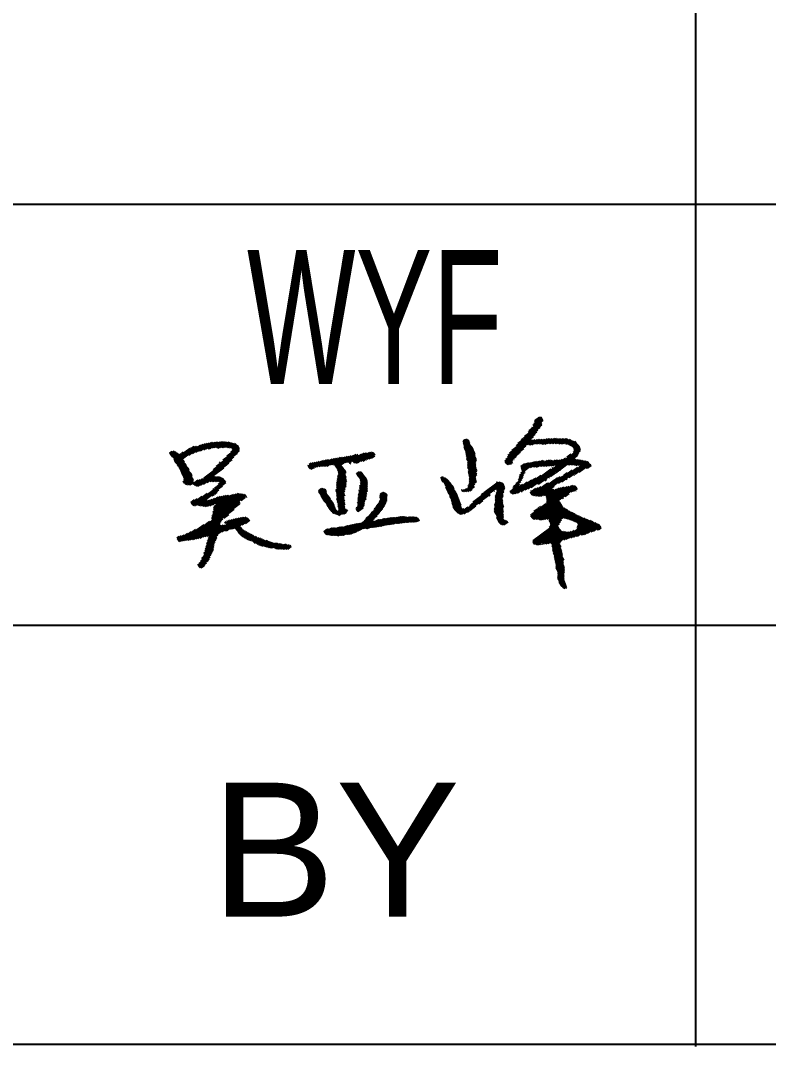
# Model space of a CAD drawing. Header units: millimetres. Extents: x -196 to 224, y -57 to 240.
# Drawn here: x 183.68 to 190.09, y 96.22 to 105 of the extents above; entities that cross this region are included whole.
import ezdxf

# ---------------------------------------------------------------- set-up
doc = ezdxf.new("R2010")
doc.units = ezdxf.units.MM
doc.styles.add('Arial', font='ARIAL.TTF', dxfattribs={"height": 0.2})
doc.styles.add('Arial Narrow', font='ARIALN.TTF', dxfattribs={"height": 0.2})

# ---------------------------------------------------------------- blocks, each defined once
blk = doc.blocks.new('Unknown-234525283-28870')
at = {"color": 7, "linetype": 'Continuous'}
for p, q in [((189.4634, 96.221), (189.4634, 121.4526)), ((141.4177, 103.4291), (209.2882, 103.4291)), ((141.4177, 99.8258), (209.2882, 99.8256)), ((141.4177, 96.2412), (209.2671, 96.2412))]:
    blk.add_line(p, q, dxfattribs=at)
at = {"color": 7, "linetype": 'Continuous', "style": 'Arial'}
blk.add_text('BY', height=1.14609, dxfattribs=at).set_placement((185.3112, 97.3324))
blk = doc.blocks.new('Unknown-234525283-28873')
at = {"color": 3, "linetype": 'Continuous'}
for p, q in [((188.0721, 101.5355), (188.1514, 101.5946)), ((188.0739, 101.5271), (188.1554, 101.5878)), ((188.0788, 101.5502), (188.1487, 101.6024)), ((188.0846, 101.5741), (188.1274, 101.606)), ((188.0847, 101.5644), (188.1416, 101.6068)), ((188.1133, 101.6053), (188.1151, 101.6066)), ((187.9426, 101.3804), (188.122, 101.5141)), ((187.9912, 101.4264), (188.1451, 101.5411)), ((187.9997, 101.4425), (188.1442, 101.5501)), ((188.0302, 101.4749), (188.1456, 101.5609)), ((188.0358, 101.4889), (188.1548, 101.5776)), ((188.0616, 101.5179), (188.0669, 101.5219)), ((188.1248, 101.5162), (188.1315, 101.5211)), ((187.4731, 101.3918), (187.5082, 101.4179)), ((187.4738, 101.3826), (187.5144, 101.4128)), ((187.4745, 101.3733), (187.5243, 101.4104)), ((187.4747, 101.4027), (187.4897, 101.4139)), ((187.4926, 101.4161), (187.4948, 101.4177)), ((187.8398, 101.2452), (188.0613, 101.4103)), ((187.8531, 101.2649), (188.058, 101.4176)), ((187.8587, 101.2789), (188.0749, 101.4399)), ((187.872, 101.2985), (188.0884, 101.4598)), ((187.8901, 101.3218), (188.1026, 101.4801)), ((187.9291, 101.3606), (188.1119, 101.4968)), ((187.971, 101.4113), (187.9883, 101.4242)), ((188.0331, 101.3697), (188.0891, 101.4115)), ((188.0448, 101.3687), (188.1055, 101.4139)), ((188.0586, 101.3692), (188.1205, 101.4154)), ((188.0826, 101.3774), (188.1352, 101.4165)), ((188.0953, 101.377), (188.1483, 101.4165)), ((188.1087, 101.3773), (188.1614, 101.4165)), ((188.1105, 101.486), (188.1126, 101.4876)), ((188.1245, 101.3793), (188.175, 101.4169)), ((188.1359, 101.378), (188.1946, 101.4218)), ((188.1472, 101.3766), (188.2082, 101.4221)), ((188.1595, 101.376), (188.2206, 101.4216)), ((188.1736, 101.3768), (188.2336, 101.4215)), ((188.1914, 101.3803), (188.2479, 101.4224)), ((188.2045, 101.3803), (188.2628, 101.4237)), ((188.2176, 101.3803), (188.2748, 101.4229)), ((188.2307, 101.3803), (188.2874, 101.4226)), ((188.2438, 101.3803), (188.3005, 101.4226)), ((188.2589, 101.3818), (188.3136, 101.4226)), ((188.2708, 101.3809), (188.3267, 101.4226)), ((188.2828, 101.38), (188.3398, 101.4226)), ((188.2948, 101.3793), (188.3529, 101.4226)), ((188.3076, 101.3791), (188.3624, 101.4199)), ((188.3213, 101.3794), (188.3716, 101.417)), ((188.335, 101.38), (188.384, 101.4165)), ((188.3474, 101.3794), (188.3928, 101.4133)), ((184.9995, 101.2375), (185.1366, 101.3397)), ((185.0023, 101.2299), (185.1702, 101.355)), ((185.0059, 101.2228), (185.1857, 101.3568)), ((185.0101, 101.2161), (185.198, 101.3561)), ((185.0151, 101.2101), (185.2275, 101.3684)), ((185.1237, 101.2813), (185.2482, 101.374)), ((185.1441, 101.3453), (185.1465, 101.3471)), ((185.1546, 101.2945), (185.2669, 101.3782)), ((185.1842, 101.3068), (185.2842, 101.3813)), ((185.208, 101.3148), (185.3014, 101.3844)), ((185.2257, 101.3182), (185.3223, 101.3902)), ((185.2514, 101.3276), (185.3364, 101.3909)), ((185.2737, 101.3345), (185.3498, 101.3912)), ((185.2889, 101.336), (185.364, 101.392)), ((185.3009, 101.3352), (185.3782, 101.3928)), ((185.3265, 101.3445), (185.3924, 101.3936)), ((185.3425, 101.3467), (185.4066, 101.3944)), ((185.3553, 101.3464), (185.4208, 101.3952)), ((185.3622, 101.1856), (185.5572, 101.331)), ((185.3673, 101.3456), (185.4328, 101.3944)), ((185.3753, 101.3418), (185.4443, 101.3933)), ((185.3954, 101.3471), (185.4565, 101.3926)), ((185.4085, 101.3471), (185.4694, 101.3925)), ((185.4191, 101.2378), (185.5568, 101.3404)), ((185.4216, 101.3471), (185.4795, 101.3902)), ((185.4377, 101.3493), (185.4885, 101.3871)), ((185.4493, 101.3482), (185.4979, 101.3844)), ((185.453, 101.2728), (185.5557, 101.3493)), ((185.4608, 101.3469), (185.508, 101.3821)), ((185.4719, 101.3454), (185.5194, 101.3808)), ((185.4826, 101.3437), (185.5291, 101.3784)), ((185.4855, 101.3068), (185.5523, 101.3566)), ((185.4933, 101.3419), (185.536, 101.3737)), ((185.4982, 101.326), (185.5482, 101.3633)), ((185.4986, 101.336), (185.5386, 101.3659)), ((187.4804, 101.368), (187.5265, 101.4023)), ((187.4804, 101.3582), (187.528, 101.3936)), ((187.4804, 101.3484), (187.5301, 101.3854)), ((187.4804, 101.3387), (187.533, 101.3778)), ((187.4859, 101.333), (187.5371, 101.3711)), ((187.4876, 101.3245), (187.5412, 101.3644)), ((187.4935, 101.3191), (187.5453, 101.3577)), ((187.4947, 101.3102), (187.5509, 101.3522)), ((187.496, 101.3015), (187.5546, 101.3451)), ((187.4973, 101.2927), (187.5596, 101.3391)), ((187.4986, 101.2839), (187.5619, 101.331)), ((187.4999, 101.2751), (187.5625, 101.3218)), ((187.8314, 101.2195), (187.9902, 101.3378)), ((187.8316, 101.2293), (188.0099, 101.3622)), ((188.002, 100.9853), (188.4756, 101.3383)), ((188.0224, 101.3716), (188.0728, 101.4091)), ((188.0257, 100.9933), (188.4756, 101.3285)), ((188.3572, 101.3769), (188.3995, 101.4085)), ((188.367, 101.3745), (188.4078, 101.4049)), ((188.3758, 101.3712), (188.417, 101.402)), ((188.3839, 101.3675), (188.424, 101.3974)), ((188.3911, 101.3631), (188.4377, 101.3978)), ((188.3983, 101.3587), (188.4423, 101.3916)), ((188.4053, 101.3542), (188.444, 101.383)), ((188.4117, 101.3492), (188.4508, 101.3784)), ((188.4155, 101.3032), (188.4743, 101.347)), ((188.4162, 101.3428), (188.4561, 101.3726)), ((188.4194, 101.3354), (188.461, 101.3664)), ((188.4211, 101.3172), (188.4711, 101.3544)), ((188.4213, 101.327), (188.4664, 101.3607)), ((184.9631, 101.2983), (184.9816, 101.312)), ((184.9632, 101.2886), (184.9981, 101.3146)), ((184.9669, 101.2816), (185.009, 101.313)), ((184.9722, 101.2758), (185.0159, 101.3083)), ((184.9771, 101.2697), (185.0227, 101.3036)), ((184.9836, 101.2647), (185.0294, 101.2989)), ((184.9916, 101.2609), (185.0362, 101.2941)), ((184.9984, 101.2464), (185.0651, 101.2962)), ((184.9996, 101.2571), (185.0437, 101.29)), ((185.0211, 101.2048), (185.0751, 101.245)), ((185.0273, 101.1997), (185.0809, 101.2396)), ((185.0686, 101.2988), (185.0782, 101.3059)), ((185.181, 101.0213), (185.5106, 101.2669)), ((185.1891, 101.0175), (185.494, 101.2448)), ((185.2546, 101.0859), (185.5343, 101.2943)), ((185.335, 101.1556), (185.5541, 101.3188)), ((185.474, 101.2982), (185.4759, 101.2996)), ((185.5393, 101.2981), (185.5412, 101.2994)), ((186.2042, 101.1784), (186.28, 101.2349)), ((186.2198, 101.1804), (186.2994, 101.2396)), ((186.2403, 101.1858), (186.3143, 101.241)), ((186.2549, 101.187), (186.3277, 101.2412)), ((186.268, 101.187), (186.3498, 101.2479)), ((186.2811, 101.187), (186.3671, 101.251)), ((186.2942, 101.187), (186.3813, 101.2519)), ((186.3089, 101.1881), (186.4008, 101.2566)), ((186.3355, 101.1982), (186.4218, 101.2625)), ((186.3522, 101.2009), (186.4349, 101.2625)), ((186.3628, 101.199), (186.448, 101.2625)), ((186.3718, 101.196), (186.463, 101.2639)), ((186.3762, 101.1895), (186.4835, 101.2695)), ((186.3805, 101.1829), (186.4973, 101.27)), ((186.3849, 101.1764), (186.5177, 101.2754)), ((186.3889, 101.1697), (186.5367, 101.2798)), ((186.4662, 101.2175), (186.5578, 101.2858)), ((186.4829, 101.2202), (186.5737, 101.2878)), ((186.496, 101.2202), (186.577, 101.2805)), ((186.5173, 101.2262), (186.6043, 101.2911)), ((186.5304, 101.2262), (186.6268, 101.2981)), ((186.5338, 101.2191), (186.6407, 101.2987)), ((186.541, 101.2146), (186.6538, 101.2987)), ((186.553, 101.2138), (186.6729, 101.3032)), ((186.568, 101.2153), (186.6905, 101.3065)), ((186.5993, 101.2288), (186.7011, 101.3047)), ((186.6152, 101.2309), (186.7093, 101.301)), ((186.6407, 101.2401), (186.6454, 101.2436)), ((186.651, 101.2478), (186.716, 101.2962)), ((186.6666, 101.2497), (186.7196, 101.2891)), ((186.6885, 101.2562), (186.7159, 101.2766)), ((187.5013, 101.2663), (187.5678, 101.3159)), ((187.5025, 101.2477), (187.5737, 101.3007)), ((187.5026, 101.2575), (187.5717, 101.309)), ((187.504, 101.2391), (187.5737, 101.291)), ((187.5082, 101.2324), (187.5737, 101.2812)), ((187.5129, 101.2261), (187.575, 101.2725)), ((187.5129, 101.2164), (187.5794, 101.2659)), ((187.5129, 101.2066), (187.5833, 101.2591)), ((187.5129, 101.1969), (187.587, 101.2521)), ((187.5129, 101.1871), (187.5866, 101.2421)), ((187.8353, 101.2126), (187.9506, 101.2985)), ((187.8408, 101.2069), (187.9287, 101.2724)), ((187.8474, 101.2021), (187.8959, 101.2382)), ((187.907, 101.2465), (187.9089, 101.2479)), ((187.9537, 101.3008), (187.9625, 101.3074)), ((188.0536, 101.0042), (188.4748, 101.3181)), ((188.0801, 101.1802), (188.1535, 101.2349)), ((188.109, 101.0358), (188.4625, 101.2992)), ((188.1175, 101.0324), (188.4523, 101.2818)), ((188.1288, 101.1872), (188.1943, 101.236)), ((188.1401, 101.1859), (188.2103, 101.2382)), ((188.1544, 101.1868), (188.2229, 101.2378)), ((188.1687, 101.1877), (188.2346, 101.2367)), ((188.1973, 101.1895), (188.2629, 101.2383)), ((188.2116, 101.1903), (188.276, 101.2383)), ((188.2259, 101.1912), (188.2891, 101.2383)), ((188.2393, 101.1915), (188.3022, 101.2383)), ((188.2586, 101.1961), (188.3218, 101.2432)), ((188.2624, 101.1892), (188.351, 101.2551)), ((188.2638, 101.1316), (188.4276, 101.2537)), ((188.3615, 101.263), (188.3977, 101.2899)), ((188.3674, 101.1991), (188.4325, 101.2476)), ((188.3805, 101.1991), (188.441, 101.2441)), ((188.3936, 101.1991), (188.4522, 101.2427)), ((188.4067, 101.1991), (188.4634, 101.2413)), ((188.4198, 101.1991), (188.4745, 101.2398)), ((188.4289, 101.1961), (188.4857, 101.2384)), ((188.439, 101.1938), (188.4969, 101.2369)), ((188.4551, 101.1961), (188.5059, 101.2339)), ((185.028, 101.1904), (185.0862, 101.2338)), ((185.0362, 101.1868), (185.0885, 101.2257)), ((185.0378, 101.1782), (185.0902, 101.2172)), ((185.0409, 101.1707), (185.0944, 101.2106)), ((185.0453, 101.1643), (185.1014, 101.2061)), ((185.0489, 101.1572), (185.1032, 101.1977)), ((185.0523, 101.15), (185.1062, 101.1901)), ((185.0557, 101.1427), (185.1108, 101.1837)), ((185.0591, 101.1355), (185.1156, 101.1776)), ((185.0624, 101.1282), (185.1214, 101.1722)), ((185.0633, 101.1191), (185.1261, 101.1659)), ((185.0676, 101.1125), (185.1287, 101.1581)), ((185.0739, 101.1074), (185.1275, 101.1474)), ((185.2012, 101.0168), (185.4455, 101.1989)), ((185.2243, 101.0243), (185.4252, 101.174)), ((185.3882, 101.2148), (185.3961, 101.2206)), ((185.4458, 101.1991), (185.4666, 101.2146)), ((186.1465, 101.1843), (186.1875, 101.2149)), ((186.1468, 101.1943), (186.1476, 101.1949)), ((186.1496, 101.1769), (186.2051, 101.2182)), ((186.1549, 101.171), (186.222, 101.221)), ((186.158, 101.2026), (186.1702, 101.2117)), ((186.1597, 101.1648), (186.2434, 101.2272)), ((186.17, 101.1628), (186.2615, 101.2309)), ((186.1922, 101.1695), (186.2003, 101.1755)), ((186.3928, 101.1628), (186.4348, 101.1941)), ((186.3964, 101.1557), (186.4372, 101.1861)), ((186.3999, 101.0997), (186.4687, 101.151)), ((186.4001, 101.1487), (186.4426, 101.1804)), ((186.4032, 101.1412), (186.4487, 101.1751)), ((186.405, 101.1133), (186.4621, 101.1559)), ((186.4054, 101.1331), (186.4529, 101.1685)), ((186.4065, 101.1242), (186.4556, 101.1608)), ((186.4978, 101.2117), (186.514, 101.2238)), ((186.5039, 101.2065), (186.5109, 101.2117)), ((187.5129, 101.1773), (187.5836, 101.2301)), ((187.5129, 101.1676), (187.5799, 101.2175)), ((187.5162, 101.1603), (187.5803, 101.2081)), ((187.5182, 101.1325), (187.5828, 101.1807)), ((187.5184, 101.1424), (187.5816, 101.1895)), ((187.5188, 101.1232), (187.5843, 101.172)), ((187.5204, 101.1537), (187.5807, 101.1986)), ((187.5204, 101.1146), (187.5857, 101.1633)), ((187.5224, 101.1063), (187.5916, 101.1579)), ((187.5242, 101.0979), (187.589, 101.1462)), ((187.8593, 101.2012), (187.894, 101.227)), ((187.8765, 101.2042), (187.8894, 101.2139)), ((187.8939, 101.2172), (187.8969, 101.2194)), ((187.9681, 101.1748), (188.0168, 101.2112)), ((187.9683, 101.1848), (187.9985, 101.2073)), ((187.9695, 101.1271), (188.1029, 101.2265)), ((187.9703, 101.1667), (188.0343, 101.2144)), ((187.9724, 101.1586), (188.0506, 101.2168)), ((187.973, 100.9735), (188.2265, 101.1624)), ((187.9759, 101.1514), (188.067, 101.2193)), ((187.9778, 101.1431), (188.0853, 101.2231)), ((188.0494, 101.1768), (188.1185, 101.2284)), ((188.0679, 101.1809), (188.1338, 101.23)), ((188.0928, 101.1799), (188.1637, 101.2327)), ((188.1078, 101.1813), (188.172, 101.2292)), ((188.1115, 100.9302), (188.409, 101.1519)), ((188.1246, 100.9302), (188.4536, 101.1754)), ((188.183, 101.1886), (188.2429, 101.2332)), ((188.234, 101.168), (188.2411, 101.1733)), ((188.2873, 101.0417), (188.5358, 101.2269)), ((188.2992, 101.1482), (188.3006, 101.1493)), ((188.316, 101.0534), (188.5439, 101.2232)), ((188.3908, 101.0993), (188.5491, 101.2173)), ((188.43, 101.1188), (188.5535, 101.2108)), ((188.4653, 101.1354), (188.5595, 101.2055)), ((188.4668, 101.1852), (188.4704, 101.1879)), ((188.4676, 101.1956), (188.5154, 101.2312)), ((188.4724, 101.1894), (188.5259, 101.2293)), ((188.5234, 101.1688), (188.5673, 101.2015)), ((188.5367, 101.169), (188.5671, 101.1917)), ((185.0756, 101.0501), (185.1539, 101.1085)), ((185.0764, 101.0996), (185.1324, 101.1413)), ((185.0778, 101.0908), (185.1382, 101.1359)), ((185.0802, 101.0438), (185.1519, 101.0972)), ((185.0815, 101.0838), (185.1441, 101.1305)), ((185.0815, 101.0643), (185.1523, 101.1171)), ((185.0847, 101.0765), (185.1487, 101.1242)), ((185.0871, 101.0392), (185.1554, 101.0901)), ((185.094, 101.0346), (185.1611, 101.0846)), ((185.1009, 101.03), (185.1657, 101.0782)), ((185.1117, 101.0282), (185.1651, 101.068)), ((185.1661, 101.0395), (185.2041, 101.0678)), ((185.1673, 101.0306), (185.2221, 101.0715)), ((185.1741, 101.0259), (185.2442, 101.0782)), ((185.1792, 100.8637), (185.4404, 101.0584)), ((185.2504, 101.034), (185.3435, 101.1034)), ((185.2813, 101.0472), (185.3472, 101.0964)), ((185.3076, 101.0571), (185.3603, 101.0964)), ((185.3207, 101.0571), (185.3734, 101.0964)), ((185.3338, 101.0571), (185.3859, 101.0959)), ((185.3469, 101.0571), (185.3944, 101.0925)), ((185.36, 101.0571), (185.4037, 101.0896)), ((185.3643, 101.0114), (185.4355, 101.0645)), ((185.3731, 101.0571), (185.4118, 101.0859)), ((185.3778, 101.0312), (185.4306, 101.0706)), ((185.3852, 101.0563), (185.4208, 101.0828)), ((185.3908, 101.0508), (185.4257, 101.0767)), ((186.3904, 100.995), (186.478, 101.0603)), ((186.3908, 101.0051), (186.4731, 101.0664)), ((186.3913, 101.0152), (186.4726, 101.0758)), ((186.3916, 101.0252), (186.4721, 101.0852)), ((186.3918, 101.0351), (186.4717, 101.0946)), ((186.3921, 101.0451), (186.4712, 101.104)), ((186.3939, 101.0562), (186.4655, 101.1096)), ((186.3958, 101.0674), (186.4658, 101.1195)), ((186.3977, 101.0786), (186.4693, 101.1319)), ((186.3996, 101.0897), (186.4705, 101.1426)), ((186.559, 101.1206), (186.5851, 101.1401)), ((186.5634, 101.1142), (186.5971, 101.1393)), ((186.5675, 101.1075), (186.6055, 101.1358)), ((186.5707, 101.1001), (186.611, 101.1301)), ((186.5767, 101.0948), (186.6165, 101.1244)), ((186.582, 101.089), (186.6188, 101.1164)), ((186.5857, 101.082), (186.624, 101.1105)), ((186.5887, 101.0158), (186.6535, 101.0642)), ((186.5894, 101.075), (186.6294, 101.1048)), ((186.5922, 101.0673), (186.6348, 101.0991)), ((186.5922, 101.038), (186.6477, 101.0794)), ((186.5942, 101.0591), (186.64, 101.0931)), ((186.5952, 101.0305), (186.6509, 101.072)), ((186.5958, 101.0504), (186.6443, 101.0866)), ((187.2817, 101.0832), (187.2979, 101.0952)), ((187.2839, 101.075), (187.3063, 101.0918)), ((187.2858, 101.0667), (187.3146, 101.0882)), ((187.2896, 101.0598), (187.3229, 101.0846)), ((187.2957, 101.0545), (187.3307, 101.0806)), ((187.3017, 101.0492), (187.3377, 101.0761)), ((187.3105, 101.0461), (187.3438, 101.0709)), ((187.3121, 101.0375), (187.3498, 101.0656)), ((187.3141, 101.0293), (187.3556, 101.0601)), ((187.5139, 101.0121), (187.5851, 101.0652)), ((187.5214, 101.0275), (187.5834, 101.0737)), ((187.5254, 101.0402), (187.5812, 101.0818)), ((187.5255, 101.0892), (187.586, 101.1342)), ((187.5259, 101.0503), (187.5802, 101.0908)), ((187.5262, 101.0799), (187.5901, 101.1275)), ((187.5265, 101.0606), (187.5817, 101.1017)), ((187.5269, 101.0707), (187.5896, 101.1173)), ((187.9263, 101.0363), (187.9749, 101.0726)), ((187.9468, 101.0712), (187.9856, 101.1)), ((187.9474, 101.0618), (187.9813, 101.0871)), ((187.9534, 101.0956), (187.9927, 101.1249)), ((187.9536, 101.086), (187.9891, 101.1124)), ((187.9565, 101.1076), (188.0025, 101.1419)), ((187.9634, 100.9956), (188.0604, 101.0679)), ((187.9666, 100.9883), (188.0868, 101.0778)), ((187.9698, 100.9809), (188.1407, 101.1082)), ((187.9969, 101.1279), (187.9986, 101.1293)), ((188.0795, 100.9357), (188.2546, 101.0662)), ((188.0883, 101.079), (188.0981, 101.0862)), ((188.091, 100.9345), (188.3063, 101.095)), ((188.101, 100.9322), (188.325, 101.0991)), ((188.1701, 101.0618), (188.1886, 101.0756)), ((188.2043, 101.0873), (188.2106, 101.092)), ((188.2205, 101.0994), (188.2635, 101.1314)), ((188.2562, 101.0674), (188.2813, 101.0861)), ((188.3306, 101.1033), (188.3655, 101.1293)), ((188.3538, 101.0718), (188.3629, 101.0785)), ((188.3787, 101.0903), (188.3884, 101.0976)), ((188.4197, 101.1111), (188.4244, 101.1146)), ((185.1231, 101.027), (185.163, 101.0567)), ((185.1371, 101.0276), (185.1655, 101.0488)), ((185.1573, 101.0329), (185.1661, 101.0395)), ((185.1655, 101.0488), (185.1677, 101.0504)), ((185.1798, 100.8545), (185.4399, 101.0483)), ((185.1909, 100.853), (185.4127, 101.0183)), ((185.2035, 100.8526), (185.38, 100.9841)), ((185.3324, 100.9877), (185.3404, 100.9937)), ((185.3468, 100.9984), (185.3602, 101.0084)), ((185.4089, 101.0056), (185.4091, 101.0058)), ((186.2359, 100.9678), (186.2739, 100.9961)), ((186.236, 100.9776), (186.2619, 100.9969)), ((186.2384, 100.9599), (186.2846, 100.9943)), ((186.2427, 100.9533), (186.2923, 100.9903)), ((186.2471, 100.9468), (186.3002, 100.9864)), ((186.2481, 100.9964), (186.2485, 100.9967)), ((186.2509, 100.9399), (186.3022, 100.9781)), ((186.3838, 100.9706), (186.4711, 101.0356)), ((186.3849, 100.9812), (186.4711, 101.0454)), ((186.3878, 100.9638), (186.4711, 101.0259)), ((186.3897, 100.9555), (186.4711, 101.0161)), ((186.3903, 100.9266), (186.4581, 100.9771)), ((186.3913, 100.9469), (186.4628, 101.0002)), ((186.3914, 100.9372), (186.4613, 100.9893)), ((186.5743, 100.9173), (186.6535, 100.9763)), ((186.576, 100.9283), (186.6535, 100.9861)), ((186.5776, 100.9393), (186.6535, 100.9958)), ((186.5793, 100.9503), (186.6535, 101.0056)), ((186.5809, 100.9612), (186.6535, 101.0154)), ((186.5825, 100.9722), (186.6535, 101.0251)), ((186.5842, 100.9832), (186.5858, 100.9844)), ((186.5887, 101.0061), (186.6535, 101.0544)), ((186.5887, 100.9963), (186.6535, 101.0446)), ((186.5887, 100.9866), (186.6535, 101.0349)), ((187.3175, 101.022), (187.359, 101.0529)), ((187.3219, 101.0155), (187.363, 101.0461)), ((187.3249, 100.9982), (187.3736, 101.0345)), ((187.3262, 101.009), (187.369, 101.0409)), ((187.3271, 100.9901), (187.3788, 101.0286)), ((187.3313, 100.9835), (187.384, 101.0228)), ((187.3348, 100.9763), (187.3886, 101.0164)), ((187.3393, 100.9699), (187.3923, 101.0094)), ((187.3414, 100.9617), (187.3943, 101.0011)), ((187.3433, 100.9534), (187.3962, 100.9928)), ((187.3539, 100.9515), (187.3973, 100.9838)), ((187.3714, 100.9548), (187.4039, 100.979)), ((187.3889, 100.958), (187.4097, 100.9736)), ((187.4593, 100.9812), (187.4638, 100.9846)), ((187.4615, 100.9731), (187.4769, 100.9846)), ((187.4697, 100.9694), (187.5023, 100.9937)), ((187.4823, 100.9691), (187.5733, 101.0369)), ((187.4958, 100.9694), (187.5672, 101.0226)), ((187.512, 100.9717), (187.5693, 101.0144)), ((187.515, 101.0032), (187.5854, 101.0557)), ((187.5322, 100.977), (187.5489, 100.9894)), ((187.5725, 100.8801), (187.7974, 101.0477)), ((187.5786, 100.8943), (187.7889, 101.0511)), ((187.5786, 100.8749), (187.8068, 101.0449)), ((187.5848, 100.8697), (187.8141, 101.0406)), ((187.6505, 100.9577), (187.775, 101.0505)), ((187.7371, 100.9734), (187.7393, 100.9751)), ((187.748, 100.9327), (187.8258, 100.9907)), ((187.748, 100.923), (187.8211, 100.9775)), ((187.7561, 100.9876), (187.8198, 101.035)), ((187.7564, 100.9488), (187.8282, 101.0023)), ((187.7566, 101.0465), (187.7633, 101.0515)), ((187.7581, 100.9598), (187.8282, 101.0121)), ((187.7591, 100.9801), (187.8227, 101.0275)), ((187.7623, 100.9727), (187.8257, 101.0199)), ((187.8743, 100.9683), (187.9499, 101.0246)), ((187.8764, 100.9601), (187.9538, 101.0177)), ((187.884, 100.956), (187.957, 101.0104)), ((187.8908, 100.9513), (187.9602, 101.003)), ((187.8994, 100.9968), (187.9533, 101.0369)), ((187.9026, 100.9503), (187.9634, 100.9956)), ((187.9034, 101.0095), (187.9643, 101.0548)), ((187.9183, 100.9523), (187.9666, 100.9883)), ((187.9361, 100.9557), (187.9698, 100.9809)), ((187.9538, 101.0177), (187.9579, 101.0208)), ((187.957, 101.0104), (187.9823, 101.0293)), ((187.9602, 101.003), (188.0236, 101.0503)), ((187.9628, 101.0245), (187.9667, 101.0274)), ((187.9699, 100.9712), (187.973, 100.9735)), ((188.047, 100.9603), (188.0938, 100.9952)), ((188.0495, 100.9524), (188.1171, 101.0028)), ((188.0537, 100.9458), (188.1388, 101.0091)), ((188.056, 100.9768), (188.0584, 100.9786)), ((188.0601, 100.9408), (188.1956, 101.0418)), ((188.0629, 100.7671), (188.4027, 101.0203)), ((188.0662, 100.7598), (188.4172, 101.0214)), ((188.0671, 100.9362), (188.2091, 101.042)), ((188.0694, 100.7524), (188.4274, 101.0192)), ((188.0726, 100.745), (188.4355, 101.0155)), ((188.0758, 100.7377), (188.4428, 101.0112)), ((188.1377, 100.9302), (188.2514, 101.015)), ((188.159, 100.9363), (188.2347, 100.9928)), ((188.1725, 100.9366), (188.2415, 100.9881)), ((188.1831, 100.9348), (188.2522, 100.9863)), ((188.184, 100.9159), (188.296, 100.9994)), ((188.1842, 100.9258), (188.2725, 100.9916)), ((188.1863, 100.8688), (188.3801, 101.0133)), ((188.1878, 100.909), (188.3125, 101.002)), ((188.1893, 100.9004), (188.3333, 101.0077)), ((188.1896, 100.8811), (188.3631, 101.0103)), ((188.1907, 100.8916), (188.3436, 101.0056)), ((188.3976, 100.9677), (188.4492, 101.0061)), ((188.4177, 100.9729), (188.4506, 100.9974)), ((188.4377, 100.9781), (188.4398, 100.9797)), ((185.1445, 100.8672), (185.1771, 100.8915)), ((185.1448, 100.8772), (185.1735, 100.8986)), ((185.1771, 100.8915), (185.1996, 100.9083)), ((185.1778, 100.8822), (185.2381, 100.9272)), ((185.1785, 100.873), (185.2847, 100.9521)), ((185.197, 100.6232), (185.6161, 100.9355)), ((185.1977, 100.6139), (185.5613, 100.8849)), ((185.2136, 100.8504), (185.2818, 100.9011)), ((185.2245, 100.8487), (185.2834, 100.8926)), ((185.2354, 100.8471), (185.3033, 100.8976)), ((185.2463, 100.8454), (185.3236, 100.903)), ((185.2573, 100.8438), (185.348, 100.9114)), ((185.2685, 100.8424), (185.3757, 100.9223)), ((185.2836, 100.8439), (185.3955, 100.9273)), ((185.3034, 100.8489), (185.409, 100.9276)), ((185.3226, 100.7363), (185.6039, 100.9459)), ((185.3228, 100.7462), (185.5936, 100.948)), ((185.3234, 100.9322), (185.3401, 100.9446)), ((185.3235, 100.7272), (185.6109, 100.9413)), ((185.3253, 100.7578), (185.5799, 100.9475)), ((185.3279, 100.8574), (185.4292, 100.9329)), ((185.331, 100.7718), (185.5689, 100.9492)), ((185.3326, 100.7926), (185.5492, 100.954)), ((185.3336, 100.7836), (185.5593, 100.9517)), ((185.3381, 100.8065), (185.529, 100.9487)), ((185.3387, 100.8166), (185.5109, 100.9449)), ((185.3397, 100.8272), (185.4915, 100.9402)), ((185.3425, 100.839), (185.473, 100.9363)), ((185.344, 100.9475), (185.3493, 100.9515)), ((185.3537, 100.9548), (185.3656, 100.9636)), ((185.3539, 100.867), (185.4468, 100.9363)), ((185.3605, 100.8622), (185.4599, 100.9363)), ((185.5736, 100.894), (185.6107, 100.9217)), ((185.6163, 100.9259), (185.6199, 100.9285)), ((186.2544, 100.9328), (186.3032, 100.9691)), ((186.258, 100.9256), (186.303, 100.9592)), ((186.2616, 100.9186), (186.3074, 100.9527)), ((186.2655, 100.9118), (186.3098, 100.9447)), ((186.2696, 100.905), (186.3161, 100.9397)), ((186.2739, 100.8984), (186.322, 100.9343)), ((186.2781, 100.8918), (186.3271, 100.9283)), ((186.2824, 100.8853), (186.3323, 100.9225)), ((186.2876, 100.8794), (186.3354, 100.915)), ((186.2938, 100.8742), (186.3363, 100.9059)), ((186.3009, 100.8697), (186.3417, 100.9002)), ((186.3031, 100.8616), (186.3471, 100.8945)), ((186.3053, 100.8535), (186.3526, 100.8887)), ((186.3901, 100.907), (186.4558, 100.9559)), ((186.3907, 100.8976), (186.4577, 100.9476)), ((186.3945, 100.8907), (186.4616, 100.9407)), ((186.3949, 100.9203), (186.4549, 100.965)), ((186.3961, 100.8821), (186.4549, 100.9259)), ((186.398, 100.8738), (186.4549, 100.9162)), ((186.402, 100.867), (186.4549, 100.9064)), ((186.4022, 100.8574), (186.4585, 100.8994)), ((186.4022, 100.8476), (186.4574, 100.8888)), ((186.5671, 100.8729), (186.6444, 100.9305)), ((186.5712, 100.8662), (186.6426, 100.9193)), ((186.5721, 100.8473), (186.6318, 100.8918)), ((186.5724, 100.8964), (186.6471, 100.952)), ((186.5724, 100.8866), (186.6463, 100.9416)), ((186.5727, 100.9063), (186.6468, 100.9615)), ((186.5731, 100.8578), (186.6407, 100.9082)), ((186.7102, 100.8091), (186.8134, 100.8861)), ((186.7144, 100.8199), (186.8197, 100.8984)), ((186.7152, 100.8167), (186.8197, 100.8946)), ((186.7278, 100.8338), (186.8197, 100.9023)), ((186.7309, 100.84), (186.8197, 100.9061)), ((186.7323, 100.8448), (186.8197, 100.91)), ((186.739, 100.8536), (186.8197, 100.9138)), ((186.7466, 100.8632), (186.8197, 100.9176)), ((186.752, 100.8711), (186.8197, 100.9215)), ((186.7562, 100.878), (186.8197, 100.9253)), ((186.7598, 100.8845), (186.8197, 100.9292)), ((186.7609, 100.9123), (186.8147, 100.9524)), ((186.7612, 100.9163), (186.8118, 100.954)), ((186.7614, 100.9203), (186.8088, 100.9557)), ((186.7616, 100.9243), (186.8059, 100.9573)), ((186.7619, 100.9284), (186.803, 100.959)), ((186.7626, 100.9327), (186.8001, 100.9607)), ((186.7626, 100.9097), (186.8176, 100.9507)), ((186.7634, 100.9372), (186.7972, 100.9624)), ((186.7634, 100.891), (186.8197, 100.933)), ((186.7644, 100.9072), (186.8205, 100.949)), ((186.7646, 100.9419), (186.7909, 100.9615)), ((186.7655, 100.8965), (186.8197, 100.9369)), ((186.7658, 100.9467), (186.7787, 100.9563)), ((186.7658, 100.9044), (186.8232, 100.9472)), ((186.7665, 100.901), (186.8248, 100.9445)), ((187.3491, 100.9479), (187.3529, 100.9508)), ((187.3529, 100.9508), (187.3539, 100.9515)), ((187.3557, 100.9431), (187.3706, 100.9542)), ((187.3574, 100.9345), (187.372, 100.9455)), ((187.3582, 100.9254), (187.3935, 100.9517)), ((187.3609, 100.9177), (187.4145, 100.9576)), ((187.3652, 100.9111), (187.4204, 100.9522)), ((187.3693, 100.9044), (187.4244, 100.9454)), ((187.3706, 100.9542), (187.3714, 100.9548)), ((187.3711, 100.896), (187.4254, 100.9365)), ((187.372, 100.9455), (187.3882, 100.9575)), ((187.3729, 100.8876), (187.4264, 100.9274)), ((187.3748, 100.8792), (187.4315, 100.9214)), ((187.3767, 100.8708), (187.4348, 100.9142)), ((187.3786, 100.8625), (187.438, 100.9067)), ((187.3805, 100.8542), (187.4406, 100.899)), ((187.3839, 100.8469), (187.443, 100.891)), ((187.3853, 100.8382), (187.446, 100.8834)), ((187.3882, 100.9575), (187.3889, 100.958)), ((187.3935, 100.9517), (187.4059, 100.9609)), ((187.4059, 100.9609), (187.4064, 100.9613)), ((187.4064, 100.9613), (187.4121, 100.9656)), ((187.5571, 100.8784), (187.5663, 100.8852)), ((187.5663, 100.8852), (187.5776, 100.8937)), ((187.591, 100.8645), (187.7036, 100.9485)), ((187.6064, 100.8663), (187.6416, 100.8925)), ((187.6294, 100.942), (187.6493, 100.9568)), ((187.6952, 100.9324), (187.7033, 100.9385)), ((187.7439, 100.8516), (187.8128, 100.9029)), ((187.7439, 100.8418), (187.8128, 100.8932)), ((187.7439, 100.8321), (187.8128, 100.8834)), ((187.748, 100.9132), (187.8207, 100.9674)), ((187.748, 100.9034), (187.8139, 100.9525)), ((187.748, 100.8937), (187.8138, 100.9427)), ((187.748, 100.8839), (187.8142, 100.9332)), ((187.748, 100.8741), (187.8123, 100.9221)), ((187.748, 100.8644), (187.8067, 100.9082)), ((188.0839, 100.7339), (188.2937, 100.8903)), ((188.0971, 100.734), (188.2974, 100.8833)), ((188.3225, 100.9117), (188.3317, 100.9186)), ((188.3452, 100.9286), (188.3801, 100.9547)), ((185.1487, 100.8606), (185.1778, 100.8822)), ((185.1548, 100.8554), (185.1785, 100.873)), ((185.1621, 100.851), (185.1792, 100.8637)), ((185.1733, 100.8496), (185.1798, 100.8545)), ((185.1984, 100.6047), (185.5629, 100.8763)), ((185.199, 100.5954), (185.545, 100.8532)), ((185.1997, 100.5862), (185.5122, 100.819)), ((185.5452, 100.8534), (185.5604, 100.8647)), ((186.3087, 100.8463), (186.357, 100.8823)), ((186.3129, 100.8397), (186.3614, 100.8758)), ((186.3173, 100.8332), (186.3646, 100.8684)), ((186.3219, 100.8268), (186.3678, 100.861)), ((186.3265, 100.8205), (186.371, 100.8536)), ((186.3312, 100.8142), (186.3742, 100.8463)), ((186.3358, 100.8079), (186.3775, 100.839)), ((186.3404, 100.8015), (186.38, 100.8311)), ((186.3478, 100.7973), (186.3811, 100.8222)), ((186.3512, 100.7901), (186.3837, 100.8143)), ((186.3574, 100.7849), (186.3907, 100.8098)), ((186.3662, 100.7818), (186.3965, 100.8043)), ((186.3767, 100.7798), (186.4594, 100.8414)), ((186.3853, 100.7764), (186.4608, 100.8327)), ((186.3929, 100.7723), (186.4639, 100.8253)), ((186.4021, 100.7694), (186.468, 100.8186)), ((186.4022, 100.8378), (186.4581, 100.8795)), ((186.4048, 100.83), (186.46, 100.8712)), ((186.4083, 100.8131), (186.459, 100.8509)), ((186.4086, 100.8231), (186.4637, 100.8642)), ((186.4173, 100.771), (186.4777, 100.816)), ((186.4393, 100.7777), (186.484, 100.8109)), ((186.4834, 100.6056), (186.7856, 100.8308)), ((186.4894, 100.6061), (186.7805, 100.8231)), ((186.4953, 100.6067), (186.7736, 100.8141)), ((186.5016, 100.6076), (186.7659, 100.8045)), ((186.5079, 100.6084), (186.7582, 100.7949)), ((186.5575, 100.8169), (186.6287, 100.87)), ((186.5594, 100.8085), (186.6289, 100.8603)), ((186.5596, 100.8282), (186.629, 100.8799)), ((186.5659, 100.8037), (186.5666, 100.8042)), ((186.5666, 100.8042), (186.6215, 100.845)), ((186.5737, 100.7997), (186.5762, 100.8016)), ((186.5762, 100.8016), (186.5841, 100.8074)), ((186.5841, 100.8074), (186.616, 100.8312)), ((186.6308, 100.7192), (186.7907, 100.8384)), ((186.6396, 100.7296), (186.7942, 100.8449)), ((186.6459, 100.7382), (186.7978, 100.8514)), ((186.672, 100.7615), (186.8014, 100.8579)), ((186.6772, 100.7692), (186.8049, 100.8644)), ((186.6823, 100.7769), (186.8085, 100.8709)), ((186.6875, 100.7845), (186.8102, 100.876)), ((186.6927, 100.7922), (186.8111, 100.8805)), ((186.7143, 100.8237), (186.7166, 100.8255)), ((187.3869, 100.8296), (187.4493, 100.8762)), ((187.3912, 100.8231), (187.4527, 100.8689)), ((187.3952, 100.8163), (187.4549, 100.8608)), ((187.4004, 100.8104), (187.4561, 100.8519)), ((187.4058, 100.8047), (187.4561, 100.8421)), ((187.4112, 100.7989), (187.4569, 100.833)), ((187.417, 100.7935), (187.4635, 100.8281)), ((187.4235, 100.7885), (187.4695, 100.8228)), ((187.4305, 100.784), (187.4808, 100.8215)), ((187.4375, 100.7795), (187.5152, 100.8374)), ((187.4469, 100.7768), (187.5786, 100.8749)), ((187.4582, 100.7754), (187.5848, 100.8697)), ((187.477, 100.7796), (187.591, 100.8645)), ((187.5093, 100.7939), (187.525, 100.8056)), ((187.5293, 100.8088), (187.5806, 100.8471)), ((187.5307, 100.8489), (187.5725, 100.8801)), ((187.541, 100.8664), (187.5416, 100.8668)), ((187.7399, 100.8193), (187.8128, 100.8737)), ((187.7399, 100.8095), (187.8128, 100.8639)), ((187.7399, 100.7998), (187.818, 100.858)), ((187.7404, 100.7904), (187.819, 100.849)), ((187.7448, 100.784), (187.8168, 100.8375)), ((187.7454, 100.8625), (187.747, 100.8637)), ((187.7498, 100.7779), (187.8146, 100.8262)), ((187.7544, 100.7716), (187.8135, 100.8156)), ((187.7601, 100.766), (187.8171, 100.8085)), ((187.7601, 100.7563), (187.8174, 100.799)), ((188.0597, 100.7745), (188.1814, 100.8652)), ((188.0799, 100.7993), (188.1078, 100.8201)), ((188.1088, 100.733), (188.3038, 100.8783)), ((188.1111, 100.8226), (188.1255, 100.8333)), ((188.1192, 100.7309), (188.3082, 100.8718)), ((188.129, 100.8359), (188.1375, 100.8422)), ((188.1292, 100.7287), (188.3125, 100.8653)), ((188.1428, 100.7291), (188.3157, 100.8579)), ((188.1586, 100.731), (188.317, 100.8491)), ((188.1742, 100.7329), (188.3239, 100.8444)), ((188.1898, 100.7347), (188.3293, 100.8387)), ((188.2051, 100.7364), (188.3328, 100.8315)), ((188.2095, 100.7201), (188.3492, 100.8243)), ((188.2099, 100.6619), (188.3912, 100.797)), ((188.2108, 100.7114), (188.3553, 100.819)), ((188.2118, 100.7316), (188.3412, 100.8281)), ((188.214, 100.704), (188.3657, 100.817)), ((188.2182, 100.6973), (188.3695, 100.8101)), ((188.2182, 100.6876), (188.3767, 100.8057)), ((188.2182, 100.6778), (188.3839, 100.8013)), ((185.1963, 100.6324), (185.3053, 100.7137)), ((185.2004, 100.5769), (185.4165, 100.738)), ((185.2026, 100.5688), (185.4007, 100.7164)), ((185.285, 100.5423), (185.5546, 100.7432)), ((185.2904, 100.5561), (185.5353, 100.7386)), ((185.2925, 100.5674), (185.5159, 100.7339)), ((185.4077, 100.624), (185.5709, 100.7456)), ((185.4232, 100.7429), (185.4659, 100.7747)), ((185.4331, 100.6331), (185.5873, 100.7481)), ((185.4334, 100.7017), (185.4467, 100.7116)), ((185.4428, 100.6989), (185.4766, 100.7241)), ((185.448, 100.6345), (185.5993, 100.7472)), ((185.4496, 100.6943), (185.4964, 100.7291)), ((185.4516, 100.7153), (185.4566, 100.719)), ((185.4804, 100.6489), (185.6162, 100.75)), ((185.498, 100.6522), (185.6227, 100.7452)), ((185.5165, 100.6562), (185.6311, 100.7417)), ((185.5231, 100.6514), (185.6372, 100.7364)), ((185.5371, 100.7399), (185.5382, 100.7407)), ((185.5816, 100.6852), (185.6437, 100.7315)), ((185.6086, 100.6956), (185.6468, 100.724)), ((186.4077, 100.7638), (186.4173, 100.771)), ((186.4533, 100.7783), (186.4739, 100.7937)), ((186.5142, 100.6093), (186.7451, 100.7814)), ((186.5304, 100.6175), (186.7461, 100.7782)), ((186.5365, 100.6182), (186.7352, 100.7663)), ((186.5427, 100.619), (186.7172, 100.749)), ((186.5508, 100.6212), (186.7096, 100.7395)), ((186.5728, 100.6337), (186.7024, 100.7303)), ((186.5899, 100.6426), (186.6979, 100.7231)), ((186.6092, 100.6532), (186.6981, 100.7194)), ((186.6162, 100.6545), (186.7, 100.717)), ((186.6229, 100.6557), (186.7031, 100.7154)), ((186.6283, 100.6559), (186.7066, 100.7142)), ((186.6334, 100.6558), (186.7116, 100.7141)), ((186.6378, 100.6553), (186.7165, 100.7139)), ((186.6422, 100.6547), (186.7238, 100.7155)), ((186.6467, 100.6542), (186.7416, 100.7249)), ((186.6513, 100.7461), (186.6711, 100.7608)), ((186.6519, 100.6543), (186.7491, 100.7266)), ((186.6586, 100.6554), (186.7556, 100.7276)), ((186.6779, 100.6659), (186.7615, 100.7282)), ((186.6824, 100.6654), (186.7665, 100.7281)), ((186.6869, 100.6649), (186.7715, 100.728)), ((186.6914, 100.6644), (186.7765, 100.7279)), ((186.6963, 100.6642), (186.7907, 100.7346)), ((186.7017, 100.6644), (186.7966, 100.7352)), ((186.7084, 100.6656), (186.8025, 100.7357)), ((186.7153, 100.6668), (186.8085, 100.7363)), ((186.722, 100.6681), (186.8146, 100.737)), ((186.7287, 100.6692), (186.8208, 100.7378)), ((186.7289, 100.7577), (186.7342, 100.7617)), ((186.7354, 100.6704), (186.8272, 100.7388)), ((186.7421, 100.6715), (186.8339, 100.7399)), ((186.7488, 100.6726), (186.8406, 100.741)), ((186.7554, 100.6737), (186.8472, 100.7421)), ((186.7621, 100.6748), (186.8538, 100.7432)), ((186.7677, 100.6752), (186.86, 100.7439)), ((186.7733, 100.6755), (186.8661, 100.7447)), ((186.7819, 100.7319), (186.7848, 100.734)), ((186.7832, 100.679), (186.8723, 100.7455)), ((186.7902, 100.6804), (186.878, 100.7458)), ((186.8004, 100.6842), (186.8836, 100.7462)), ((186.8067, 100.685), (186.8887, 100.7461)), ((186.813, 100.6859), (186.8938, 100.7461)), ((186.8193, 100.6868), (186.8989, 100.746)), ((186.8257, 100.6876), (186.904, 100.746)), ((186.832, 100.6885), (186.9108, 100.7472)), ((186.8383, 100.6894), (186.9181, 100.7488)), ((186.8447, 100.6903), (186.9253, 100.7503)), ((186.8511, 100.6912), (186.9325, 100.7519)), ((186.8575, 100.6921), (186.9382, 100.7523)), ((186.8639, 100.6931), (186.9438, 100.7526)), ((186.8704, 100.694), (186.9493, 100.7528)), ((186.8768, 100.695), (186.9548, 100.7531)), ((186.8832, 100.6959), (186.9601, 100.7532)), ((186.8947, 100.7006), (186.9651, 100.7531)), ((186.8996, 100.7005), (186.9701, 100.753)), ((186.9046, 100.7003), (186.9746, 100.7525)), ((186.9096, 100.7002), (186.9791, 100.752)), ((186.9146, 100.7001), (186.9837, 100.7516)), ((186.9199, 100.7002), (186.9882, 100.7511)), ((186.9256, 100.7006), (186.9927, 100.7506)), ((186.9317, 100.7013), (186.9959, 100.7492)), ((186.9385, 100.7025), (186.9999, 100.7483)), ((186.9453, 100.7037), (187.0101, 100.752)), ((186.9521, 100.7049), (187.0152, 100.752)), ((186.9583, 100.7058), (187.0204, 100.752)), ((186.9645, 100.7065), (187.0255, 100.752)), ((186.9706, 100.7072), (187.0307, 100.752)), ((186.9764, 100.7077), (187.0359, 100.752)), ((186.9818, 100.7079), (187.041, 100.752)), ((186.9869, 100.7078), (187.0462, 100.752)), ((186.9917, 100.7076), (187.0513, 100.752)), ((186.9965, 100.7073), (187.0558, 100.7515)), ((187.0012, 100.707), (187.0588, 100.7499)), ((187.0101, 100.7097), (187.0618, 100.7483)), ((187.0152, 100.7097), (187.0657, 100.7473)), ((187.0204, 100.7097), (187.0704, 100.747)), ((187.0255, 100.7097), (187.0778, 100.7487)), ((187.0307, 100.7097), (187.0812, 100.7474)), ((187.0359, 100.7097), (187.0832, 100.745)), ((187.041, 100.7097), (187.0834, 100.7413)), ((187.0462, 100.7097), (187.0867, 100.7399)), ((187.0516, 100.7099), (187.0915, 100.7396)), ((187.0588, 100.7114), (187.093, 100.7369)), ((187.066, 100.7129), (187.0946, 100.7343)), ((187.0738, 100.7149), (187.0966, 100.7319)), ((187.0824, 100.7175), (187.0982, 100.7293)), ((187.0913, 100.7203), (187.0995, 100.7264)), ((187.7601, 100.7465), (187.8136, 100.7864)), ((187.7616, 100.7378), (187.8169, 100.779)), ((187.7646, 100.7304), (187.8169, 100.7693)), ((187.7677, 100.7229), (187.8169, 100.7595)), ((187.7715, 100.7159), (187.8169, 100.7498)), ((187.7757, 100.7093), (187.7758, 100.7094)), ((187.7758, 100.7094), (187.8169, 100.74)), ((187.782, 100.7042), (187.8215, 100.7337)), ((187.7882, 100.6991), (187.8273, 100.7283)), ((187.7943, 100.6939), (187.8328, 100.7226)), ((187.8005, 100.6887), (187.8439, 100.7211)), ((187.8092, 100.6855), (187.8526, 100.7178)), ((187.8205, 100.6841), (187.8573, 100.7116)), ((188.0503, 100.7577), (188.0629, 100.7671)), ((188.0506, 100.7677), (188.0575, 100.7728)), ((188.0541, 100.7508), (188.0662, 100.7598)), ((188.0596, 100.7744), (188.0597, 100.7745)), ((188.0596, 100.7451), (188.0694, 100.7524)), ((188.0665, 100.7405), (188.0726, 100.745)), ((188.0734, 100.7359), (188.0758, 100.7377)), ((188.1368, 100.5976), (188.3136, 100.7294)), ((188.14, 100.5903), (188.3046, 100.7129)), ((188.3323, 100.7433), (188.3993, 100.7932)), ((188.3324, 100.5579), (188.553, 100.7223)), ((188.3437, 100.7421), (188.4077, 100.7898)), ((188.3533, 100.5637), (188.5648, 100.7213)), ((188.3534, 100.7395), (188.4166, 100.7866)), ((188.3631, 100.737), (188.4255, 100.7835)), ((188.3728, 100.7344), (188.4327, 100.779)), ((188.3747, 100.5699), (188.5737, 100.7182)), ((188.3825, 100.7319), (188.4364, 100.7721)), ((188.3915, 100.7289), (188.4459, 100.7694)), ((188.3942, 100.5747), (188.5805, 100.7135)), ((188.3997, 100.7252), (188.4544, 100.7659)), ((188.4078, 100.7215), (188.4621, 100.7619)), ((188.415, 100.5804), (188.5883, 100.7095)), ((188.416, 100.7178), (188.4699, 100.758)), ((188.4241, 100.7141), (188.478, 100.7543)), ((188.4323, 100.7104), (188.4863, 100.7507)), ((188.4404, 100.7067), (188.4945, 100.747)), ((188.4465, 100.6527), (188.5458, 100.7267)), ((188.4485, 100.703), (188.5021, 100.7429)), ((188.4494, 100.6646), (188.5365, 100.7295)), ((188.4523, 100.6765), (188.5287, 100.7335)), ((188.4551, 100.6884), (188.5202, 100.7369)), ((188.4567, 100.6993), (188.5145, 100.7424)), ((185.0382, 100.5439), (185.1478, 100.6255)), ((185.054, 100.5459), (185.1856, 100.644)), ((185.0709, 100.5487), (185.1956, 100.6417)), ((185.0876, 100.5514), (185.1963, 100.6324)), ((185.1059, 100.5553), (185.197, 100.6232)), ((185.1956, 100.6417), (185.2543, 100.6854)), ((185.2204, 100.5723), (185.392, 100.7001)), ((185.248, 100.5831), (185.3892, 100.6883)), ((185.2647, 100.5857), (185.3949, 100.6828)), ((185.2825, 100.5893), (185.4019, 100.6782)), ((185.2941, 100.5882), (185.4187, 100.681)), ((185.2979, 100.5812), (185.4326, 100.6816)), ((185.527, 100.6446), (185.5672, 100.6745)), ((185.5318, 100.6384), (185.5691, 100.6662)), ((185.5383, 100.6334), (185.5762, 100.6617)), ((185.5455, 100.629), (185.5819, 100.6562)), ((185.5472, 100.6205), (185.5855, 100.6491)), ((185.5496, 100.6126), (185.5904, 100.643)), ((185.5551, 100.6069), (185.5977, 100.6387)), ((185.5624, 100.6026), (185.605, 100.6343)), ((185.5678, 100.5969), (185.6123, 100.63)), ((185.5727, 100.5907), (185.6196, 100.6257)), ((185.5798, 100.5863), (185.6271, 100.6215)), ((186.2839, 100.6222), (186.3203, 100.6493)), ((186.284, 100.6261), (186.3138, 100.6483)), ((186.2845, 100.6303), (186.2879, 100.6328)), ((186.2846, 100.6189), (186.3257, 100.6495)), ((186.2861, 100.6161), (186.3308, 100.6494)), ((186.2876, 100.6134), (186.3358, 100.6493)), ((186.2895, 100.611), (186.3491, 100.6554)), ((186.2921, 100.609), (186.3542, 100.6554)), ((186.2947, 100.6071), (186.3594, 100.6554)), ((186.2958, 100.6387), (186.3045, 100.6452)), ((186.2972, 100.6052), (186.3645, 100.6554)), ((186.3007, 100.6039), (186.3697, 100.6554)), ((186.3056, 100.6038), (186.3749, 100.6554)), ((186.3106, 100.6036), (186.38, 100.6554)), ((186.3154, 100.6033), (186.3852, 100.6554)), ((186.3197, 100.6027), (186.3903, 100.6554)), ((186.3238, 100.6019), (186.4011, 100.6595)), ((186.3275, 100.6008), (186.4086, 100.6612)), ((186.3312, 100.5997), (186.416, 100.663)), ((186.3349, 100.5987), (186.4226, 100.664)), ((186.3391, 100.598), (186.4285, 100.6646)), ((186.3443, 100.598), (186.434, 100.6648)), ((186.3494, 100.598), (186.439, 100.6647)), ((186.3546, 100.598), (186.444, 100.6646)), ((186.3597, 100.598), (186.4491, 100.6645)), ((186.3649, 100.598), (186.4541, 100.6644)), ((186.3701, 100.598), (186.4668, 100.6701)), ((186.3752, 100.598), (186.4772, 100.674)), ((186.3804, 100.598), (186.4846, 100.6756)), ((186.3844, 100.5971), (186.4912, 100.6767)), ((186.388, 100.5959), (186.4977, 100.6777)), ((186.3916, 100.5948), (186.5055, 100.6797)), ((186.3954, 100.5938), (186.5137, 100.682)), ((186.3994, 100.5929), (186.5213, 100.6837)), ((186.4034, 100.5921), (186.5281, 100.685)), ((186.4165, 100.598), (186.5343, 100.6858)), ((186.4216, 100.598), (186.5406, 100.6866)), ((186.4268, 100.598), (186.551, 100.6905)), ((186.432, 100.598), (186.5564, 100.6907)), ((186.4371, 100.598), (186.5629, 100.6917)), ((186.4423, 100.598), (186.5693, 100.6926)), ((186.4474, 100.598), (186.5758, 100.6936)), ((186.4609, 100.6041), (186.5822, 100.6946)), ((186.4665, 100.6045), (186.5887, 100.6955)), ((186.4721, 100.6048), (186.5951, 100.6965)), ((186.4778, 100.6052), (186.6016, 100.6975)), ((186.5448, 100.6897), (186.5448, 100.6897)), ((186.6676, 100.6583), (186.6768, 100.6651)), ((186.796, 100.6809), (186.7969, 100.6816)), ((187.006, 100.7067), (187.0062, 100.7068)), ((187.7806, 100.7032), (187.782, 100.7042)), ((187.7854, 100.697), (187.7882, 100.6991)), ((187.7917, 100.6919), (187.7943, 100.6939)), ((187.8004, 100.6887), (187.8005, 100.6887)), ((188.1432, 100.5829), (188.2955, 100.6964)), ((188.1464, 100.5755), (188.2864, 100.6798)), ((188.1496, 100.5682), (188.2869, 100.6705)), ((188.1529, 100.5608), (188.2915, 100.6641)), ((188.1561, 100.5534), (188.2961, 100.6578)), ((188.1593, 100.546), (188.3007, 100.6514)), ((188.1625, 100.5387), (188.3052, 100.6451)), ((188.1657, 100.5313), (188.3098, 100.6387)), ((188.1689, 100.5239), (188.3144, 100.6323)), ((188.1821, 100.524), (188.3225, 100.6286)), ((188.1985, 100.5265), (188.3336, 100.6271)), ((188.2166, 100.5302), (188.3447, 100.6257)), ((188.2247, 100.5264), (188.3559, 100.6242)), ((188.2305, 100.521), (188.367, 100.6227)), ((188.2341, 100.5042), (188.4007, 100.6283)), ((188.2348, 100.5144), (188.3781, 100.6212)), ((188.3161, 100.5555), (188.4259, 100.6373)), ((188.4383, 100.588), (188.5967, 100.706)), ((188.4508, 100.5875), (188.6063, 100.7034)), ((188.4816, 100.6008), (188.6145, 100.6998)), ((188.4942, 100.6004), (188.6214, 100.6952)), ((188.5114, 100.6034), (188.6307, 100.6923)), ((188.5372, 100.6129), (188.6381, 100.6881)), ((188.5668, 100.6251), (188.6439, 100.6826)), ((188.5878, 100.6311), (188.6488, 100.6765)), ((188.6177, 100.6436), (188.653, 100.6699)), ((188.63, 100.643), (188.6536, 100.6606)), ((185.0239, 100.5723), (185.0421, 100.5858)), ((185.0265, 100.5645), (185.0604, 100.5898)), ((185.0284, 100.5561), (185.084, 100.5975)), ((185.0324, 100.5493), (185.1146, 100.6106)), ((185.1183, 100.5547), (185.1977, 100.6139)), ((185.1329, 100.5559), (185.1984, 100.6047)), ((185.151, 100.5597), (185.199, 100.5954)), ((185.1656, 100.5608), (185.1997, 100.5862)), ((185.183, 100.564), (185.2004, 100.5769)), ((185.2676, 100.4806), (185.3499, 100.5419)), ((185.2731, 100.4944), (185.3559, 100.5561)), ((185.2759, 100.5063), (185.3643, 100.5721)), ((185.2794, 100.5186), (185.3635, 100.5813)), ((185.2808, 100.5294), (185.3739, 100.5988)), ((185.5879, 100.5825), (185.6347, 100.6174)), ((185.5945, 100.5777), (185.6424, 100.6134)), ((185.6012, 100.5729), (185.6502, 100.6095)), ((185.6083, 100.5684), (185.6581, 100.6056)), ((185.6156, 100.5641), (185.666, 100.6017)), ((185.6242, 100.5608), (185.6739, 100.5978)), ((185.6336, 100.558), (185.6804, 100.5929)), ((185.6403, 100.5532), (185.6871, 100.5881)), ((185.6496, 100.5504), (185.6965, 100.5853)), ((185.6613, 100.5494), (185.7051, 100.582)), ((185.6686, 100.545), (185.7129, 100.5781)), ((185.6737, 100.539), (185.7221, 100.5752)), ((185.6795, 100.5336), (185.7302, 100.5714)), ((185.6862, 100.5289), (185.7418, 100.5703)), ((185.6972, 100.5273), (185.7495, 100.5663)), ((185.7052, 100.5235), (185.7565, 100.5617)), ((185.7126, 100.5192), (185.7649, 100.5582)), ((185.7205, 100.5154), (185.7732, 100.5546)), ((185.7285, 100.5116), (185.7814, 100.551)), ((185.7368, 100.508), (185.7943, 100.5508)), ((185.7453, 100.5046), (185.8026, 100.5473)), ((185.7541, 100.5013), (185.8109, 100.5437)), ((185.768, 100.502), (185.8196, 100.5404)), ((185.7781, 100.4997), (185.8286, 100.5373)), ((185.7869, 100.4965), (185.8378, 100.5344)), ((185.7967, 100.494), (185.847, 100.5315)), ((188.0702, 100.5285), (188.1432, 100.5829)), ((188.0703, 100.5383), (188.14, 100.5903)), ((188.071, 100.5486), (188.1368, 100.5976)), ((188.0748, 100.5222), (188.1464, 100.5755)), ((188.0835, 100.5189), (188.1496, 100.5682)), ((188.0933, 100.5164), (188.1529, 100.5608)), ((188.1038, 100.5145), (188.1561, 100.5534)), ((188.1166, 100.5143), (188.1593, 100.546)), ((188.1488, 100.5285), (188.1625, 100.5387)), ((188.2351, 100.4952), (188.3157, 100.5552)), ((188.2384, 100.4879), (188.3061, 100.5383)), ((185.2357, 100.3884), (185.3297, 100.4585)), ((185.238, 100.3999), (185.3362, 100.4731)), ((185.2517, 100.4199), (185.3368, 100.4833)), ((185.2557, 100.4424), (185.3389, 100.5044)), ((185.2564, 100.4331), (185.3374, 100.4935)), ((185.2648, 100.4589), (185.3414, 100.516)), ((185.2675, 100.4707), (185.344, 100.5277)), ((185.8064, 100.4915), (185.8577, 100.5297)), ((185.817, 100.4897), (185.8259, 100.4963)), ((185.8259, 100.4963), (185.869, 100.5284)), ((185.8287, 100.4886), (185.8474, 100.5025)), ((185.8416, 100.4884), (185.8689, 100.5088)), ((185.8474, 100.5025), (185.8821, 100.5284)), ((185.8544, 100.4882), (185.8904, 100.515)), ((185.8625, 100.4845), (185.9118, 100.5213)), ((185.8689, 100.5088), (185.893, 100.5268)), ((185.8703, 100.4806), (185.9228, 100.5197)), ((185.881, 100.4788), (185.9339, 100.5182)), ((185.8904, 100.515), (185.9023, 100.5239)), ((185.8928, 100.4778), (185.9463, 100.5177)), ((185.907, 100.4786), (185.9604, 100.5184)), ((185.9118, 100.5213), (185.9121, 100.5215)), ((185.9181, 100.4771), (185.9668, 100.5134)), ((185.9312, 100.4771), (185.9796, 100.5132)), ((185.9443, 100.4771), (185.99, 100.5112)), ((185.9574, 100.4771), (185.9994, 100.5084)), ((185.9705, 100.4771), (186.0011, 100.4999)), ((188.133, 100.5167), (188.1413, 100.5229)), ((188.1479, 100.518), (188.1487, 100.5186)), ((188.1545, 100.523), (188.1559, 100.524)), ((188.1564, 100.5244), (188.1657, 100.5313)), ((188.1677, 100.523), (188.1689, 100.5239)), ((188.2384, 100.4781), (188.2997, 100.5237)), ((188.2384, 100.4684), (188.3018, 100.5156)), ((188.2386, 100.4587), (188.3076, 100.5101)), ((188.243, 100.4522), (188.3117, 100.5034)), ((188.246, 100.4349), (188.3083, 100.4814)), ((188.2463, 100.4449), (188.308, 100.4909)), ((188.2494, 100.4277), (188.3138, 100.4757)), ((188.2529, 100.4205), (188.3162, 100.4677)), ((188.2538, 100.4115), (188.3175, 100.4589)), ((188.2548, 100.4024), (188.3198, 100.4509)), ((185.2169, 100.3549), (185.314, 100.4272)), ((185.2176, 100.3456), (185.3062, 100.4117)), ((185.2182, 100.3364), (185.3007, 100.3978)), ((185.2189, 100.3271), (185.2939, 100.383)), ((185.2247, 100.3216), (185.2766, 100.3603)), ((185.2262, 100.3716), (185.3218, 100.4428)), ((188.2558, 100.3934), (188.3227, 100.4433)), ((188.2573, 100.3848), (188.3236, 100.4342)), ((188.259, 100.3763), (188.3236, 100.4244)), ((188.2612, 100.3681), (188.3236, 100.4146)), ((188.2634, 100.36), (188.3273, 100.4077)), ((188.2656, 100.3519), (188.33, 100.3999)), ((188.2668, 100.3431), (188.3354, 100.3942)), ((188.2668, 100.3333), (188.3317, 100.3816)), ((188.2668, 100.3235), (188.3317, 100.3719)), ((188.2668, 100.3138), (188.3317, 100.3621)), ((185.2055, 100.3366), (185.2176, 100.3456)), ((185.2064, 100.347), (185.2075, 100.3479)), ((185.2085, 100.3291), (185.2182, 100.3364)), ((185.2125, 100.3516), (185.2169, 100.3549)), ((185.2132, 100.3228), (185.2189, 100.3271)), ((185.2208, 100.3188), (185.2247, 100.3216)), ((185.2302, 100.316), (185.2462, 100.3279)), ((185.2462, 100.3279), (185.2614, 100.3392)), ((188.2685, 100.3053), (188.3317, 100.3523)), ((188.2737, 100.2994), (188.3337, 100.3441)), ((188.2766, 100.2918), (188.3364, 100.3363)), ((188.283, 100.2868), (188.339, 100.3285)), ((188.283, 100.277), (188.3398, 100.3193)), ((188.283, 100.2673), (188.3398, 100.3096)), ((188.2845, 100.2586), (188.3398, 100.2998)), ((188.2877, 100.2512), (188.3398, 100.29)), ((188.2909, 100.2439), (188.3398, 100.2803)), ((188.283, 100.2575), (188.2845, 100.2586)), ((188.283, 100.2477), (188.2877, 100.2512)), ((188.283, 100.238), (188.2909, 100.2439)), ((188.283, 100.2282), (188.2941, 100.2365)), ((188.283, 100.2185), (188.2974, 100.2291)), ((188.2868, 100.2115), (188.3006, 100.2218)), ((188.2915, 100.2052), (188.3038, 100.2144)), ((188.2925, 100.1962), (188.307, 100.207)), ((188.2939, 100.1875), (188.3102, 100.1997)), ((188.2941, 100.2365), (188.3357, 100.2675)), ((188.2971, 100.1801), (188.3134, 100.1923)), ((188.2974, 100.2291), (188.3357, 100.2577)), ((188.3006, 100.2218), (188.3357, 100.248)), ((188.3016, 100.1737), (188.3166, 100.1849)), ((188.3038, 100.2144), (188.3357, 100.2382)), ((188.307, 100.207), (188.3364, 100.2289)), ((188.3102, 100.1997), (188.3378, 100.2202)), ((188.3134, 100.1923), (188.3406, 100.2125)), ((188.3166, 100.1849), (188.3434, 100.2048)), ((188.3198, 100.1775), (188.3461, 100.1972)), ((188.323, 100.1702), (188.349, 100.1895)), ((188.3263, 100.1628), (188.3519, 100.1819)), ((188.3065, 100.1676), (188.3198, 100.1775)), ((188.3114, 100.1615), (188.323, 100.1702)), ((188.318, 100.1566), (188.3263, 100.1628)), ((188.3221, 100.1499), (188.3295, 100.1554)), ((188.3287, 100.1451), (188.3327, 100.1481)), ((188.3295, 100.1554), (188.3548, 100.1743)), ((188.3327, 100.1481), (188.3577, 100.1667)), ((188.3363, 100.141), (188.36, 100.1587)), ((188.3546, 100.1449), (188.3568, 100.1465))]:
    blk.add_line(p, q, dxfattribs=at)
at = {"color": 6, "style": 'Arial Narrow', "width": 0.75}
blk.add_text('WYF', height=1.14531, dxfattribs=at).set_placement((185.6226, 101.8912))

msp = doc.modelspace()

# ---------------------------------------------------------------- block references
for name in ['Unknown-234525283-28870', 'Unknown-234525283-28873']:
    msp.add_blockref(name, (0, 0))

doc.saveas('drawing.dxf')
